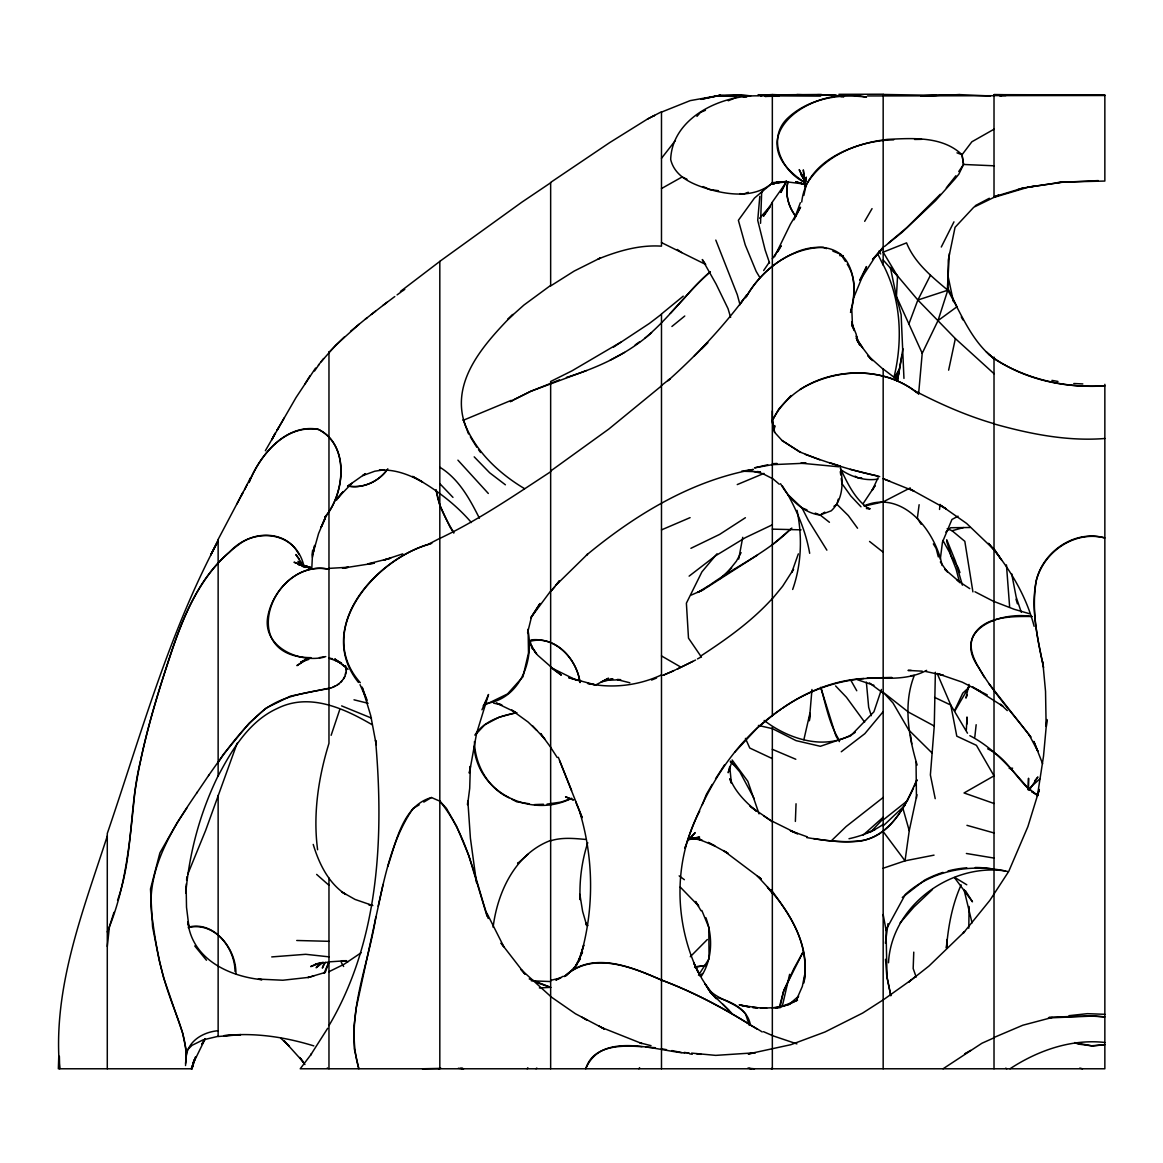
<?xml version="1.0" encoding="UTF-8"?>
<svg xmlns="http://www.w3.org/2000/svg" width="1163" height="1163" viewBox="0 0 1163 1163"><rect width="100%" height="100%" fill="white"/><g stroke="black" fill="none" stroke-linecap="round" stroke-linejoin="round"><path stroke-width="1.5" d="M935.212 798.661L930.385 774.965L934.267 726.032L935.372 672.272M968.794 928.205L969.113 906.471M918.668 393.268L922.215 353.305L938.003 320.625L947.787 290.212L948.31 259.945L955.056 227.323L973.794 207.218L998.624 195.093L994.016 197.332L994.016 94.654L1085.937 94.915L1079.7 94.741M772.334 423.128L772.334 411.004M1028.31 789.837L1028.543 778.236L1028.296 789.764M58.775 1056.382L58.354 1068.782L191.968 1068.782L195.704 1056.673L191.284 1068.782L193.974 1061.586M760.544 223.311L761.678 191.851M946.638 948.165L946.958 939.515L946.449 948.121C948.208 926.504 952.148 904.77 961.132 884.898M795.376 821.427L796.044 803.764M913.769 952.134L913.173 968.532L916.197 977.094M804.142 981.383C810 944.952 791.581 917.229 771.098 889.695M803.909 982.953C810.131 946.333 791.247 912.97 767.42 887.093L772.334 893.46M185.513 1063.476C188.595 1039.766 176.703 1017.727 169.493 995.819C160.872 971.672 156.002 946.42 152.673 921.052C143.863 872.919 171.339 829.975 197.303 792.177M947.307 290.154L949.371 253.563M966.322 730.306L966.991 716.99L967.035 723.968M988.535 354.235C1021.332 379.312 1064.101 388.442 1104.85 385.883C1066.18 388.311 1026.856 379.603 994.016 358.698C971.367 341.079 961.656 314.272 947.787 290.212C931.796 276.678 914.554 262.838 906.559 242.863L883.168 252.153L897.545 276.154L896.44 296.521L901.136 314.708L903.956 378.411M235.013 971.41C235.042 949.066 215.388 922.186 190.659 926.649M186.385 883.735L185.76 893.169C189.365 852.494 200.109 812.559 218.135 775.794M186.603 880.26L186.836 876.771M1046.409 726.381L1046.86 719.534L1043.516 756.212L1037.338 796.233L1039.329 789.473L1027.888 826.631L1008.757 871.363L989.844 900.38L963.051 933.424L964.607 931.607L928.99 966.017L908.536 982.154L915.804 976.28M311.771 568.823L312.716 550.026L312.251 555.245M185.528 1065.526L186.603 1052.457L182.62 1033.006L163.62 977.749L159.215 960.507L152.571 926.882L150.492 889.012L159.898 852.886L177.154 822.677L186.821 808.14M759.802 196.329L757.724 220.359L765.138 250.016L769.572 263.012M939.515 509.452L940.053 504.379M467.468 804.549L467.846 800.958L470.404 838.16L476.481 882.572M811.963 689.499L809.317 720.784L810.015 714.591M107.287 946.449L109.482 926.359L113.974 912.344M974.798 737.226L976.164 724.709M787.918 181.675C785.214 193.669 787.976 206.694 795.812 216.245M940.315 559.17L942.466 542.118L951.945 519.468L958.05 516.183M467.628 804.52L469.707 788.354L470.361 766.184L469.271 773.032M919.133 504.713L917.36 518.189L921.111 524.237M885.406 943.237L887.994 923.684M801.714 202.042C806.192 161.439 851.898 143.572 887.442 139.386C912.693 138.179 942.481 135.969 962.034 154.752L963.545 164.463L958.835 174.188L955.128 178.739L935.517 200.69L901.965 232.44L884.374 246.585M883.168 868.238L905.032 860.824L909.248 830.702L916.938 794.663M897.443 380.286L902.939 348.711M897.4 381.362L902.008 355.238M493.112 927.231C497.531 891.876 515.34 853.729 550.651 840.427M742.735 537.321L738.709 559.069M773.817 430.368L774.645 425.498M804.622 186.589L806.264 177.125L805.174 182.257M787.903 182.14C784.88 193.872 788.412 206.433 795.55 215.998M312.411 557.121L314.664 545.403L313.196 552.759L318.575 533.541L325.829 516.387L321.104 527.232L324.942 519.061M469.43 772.901L476.612 733.257L488.533 694.5L484.186 704.473M804.607 975.016L802.339 986.398L796.742 999.148M803.866 739.741L809.913 713.253M779.297 1007.1L784.182 989.539L802.863 952.395M888.517 962.746C891.367 905.919 950.811 862.815 1005.384 870.971M780.024 1007.492L783.237 992.024L793.791 968.808L802.572 952.919M803.866 195.442L806.119 184.844C824.131 155.159 859.951 140.461 893.635 139.851M345.309 674.395L345.745 672.374M948.63 370.168L955.361 338.593L917.854 300.025L890.349 267.403L896.44 296.521L922.215 353.305M378.179 906.268C385.68 872.468 393.05 837.418 413.054 808.489L419.189 804.84M894.1 376.783C903.04 339.785 900.976 298.789 883.168 264.699M782.525 1005.268L789.633 974.318M383.049 884.462L356.271 1007.812L353.915 1027.322L354.279 1048.677L358.844 1068.782C344.001 1018.061 368.249 966.831 375.838 916.807M331.135 735.307L339.77 709.532M969.041 684.426L965.901 698.105L967.354 694.922M774.093 429.627L774.892 426.21M833.929 506.298L836.982 504.364L838.232 499.174M527.58 632.759L531.549 616.724L540.054 603.423L530.808 617.786L550.651 591.008M699.69 811.163C673.173 861.027 674.118 922.157 698.323 972.675L693.671 962.79L701.798 978.505L711.058 993.217L704.894 983.665L716.234 998.683L710.389 992.33L728.954 1010.342M792.672 589.452C801.627 564.084 802.368 536.55 797.048 510.324M387.715 866.58C396.292 841.75 402.572 805.77 431.458 797.527L439.818 801.162L446.345 808.212L456.681 826.399L468.733 855.43L487.021 916.124M587.751 842.681C581.834 861.056 579.261 880.362 580.104 899.668L579.857 894.362L582.619 911.356L586.559 924.963M237.15 743.201L205.706 830.266L187.636 874.532M850.487 312.44C855.692 296.143 855.895 277.608 847.362 262.373C836.502 243.576 811.716 244.812 794.416 252.967C773.569 262.009 756.677 278.306 745.498 297.902M731.949 761.62L728.198 772.741L729.753 766.504L731.353 783.135L729.739 778.948M881.438 689.47L873.922 711.8L850.502 735.946L820.366 746.297L796.015 740.613L772.334 728.59M117.565 900.351C133.382 855.575 129.122 806.889 140.49 761.009C148.617 722.427 160.479 684.789 172.924 647.428C186.24 608.976 204.223 569.768 238.066 545.156C256.369 530.037 287.741 531.549 298.949 554.547M325.204 972.661L328.969 961.874L346.356 960.696L341.442 960.74L348.144 961.597M798.341 553.864L791.77 572.443L793.442 569.477M323.547 964.738L322.34 968.11L325.277 962.324M850.735 311.146C854.761 296.1 856.331 277.739 847.231 264.234M107.287 931.912C126.186 887.674 129.907 839.904 134.806 792.657C140.941 751.734 152.033 711.771 164.724 672.447C178.855 629.212 193.523 582.707 229.416 552.251C251.542 527.072 295.358 529.587 303.863 565.799M107.287 836.023C83.009 911.181 52.306 988.303 59.676 1068.782L59.386 1056.382M800.348 202.696L794.038 219.807L800.537 207.232L790.375 224.27L774.5 256.819M908.768 324.244L917.854 300.025L930.415 275.34M186.356 1055.19C188.915 1040.187 204.048 1031.872 218.135 1030.723M702.336 804.592L706.406 794.373L712.163 784.458M854.005 296.943L866.508 266.574L859.733 280.094M685.312 847.144C702.888 793.021 732.85 741.601 780.984 709.226M324.041 973.271L328.969 961.874M914.336 786.362L917.055 780.111M193.814 1062.066L205.255 1038.69L201.751 1044.33L204.514 1040.027M878.094 477.717L872.163 490.393L875.027 485.698L863.135 503.608M896.324 378.876L899.246 372.451M955.07 709.575L962.746 693.163L969.302 687.1M481.947 709.793L486.163 700.809M806.628 837.549C825.337 840.704 844.309 843.291 863.251 840.398C891.977 834.467 906.122 804.171 916.793 779.879M786.45 180.876L780.853 192.462L785.592 183.231L772.334 202.057L772.334 715.696L757.535 727.704L734.594 752.33M684.731 848.161L686.257 845.036M244.666 489.579L250.394 477.92M218.135 539.937L210.648 555.085L218.135 540.969C168.751 633.224 140.927 734.885 107.287 833.478L107.287 1068.782M895.176 377.96L899.188 369.849M941.289 247.021L953.965 221.842M236.903 504.015L247.297 484.244M241.293 495.569L242.994 492.312L218.135 539.428L218.135 775.997C232.048 749.568 249.144 721.162 277.317 708.456C309.3 692.421 343.914 708.238 372.044 724.68M701.187 976.498C712.57 959.068 712.934 936.782 705.868 917.651M913.522 787.947C902.953 811.396 886.526 837.68 858.687 841.256C843.597 842.637 828.463 841.023 813.562 838.552M343.579 678.799L344.786 676.575M890.742 995.397L887.049 977.69L886.017 929.877L905.323 894.449C932.93 869.343 972.166 863.426 1007.725 871.509M265.353 450.735L296.042 397.528L315.58 368.046M741.093 552.629L736.397 561.162L725.319 574.987M777.96 251.586L781.173 245.742L772.334 258.738M327.675 1028.296L310.681 1054.957L311.495 1053.882L300.228 1068.782L1104.85 1068.782L1104.85 384.328M328.969 1025.606C379.4 940.315 383.994 836.473 375.547 740.162L376.318 744.785M793.515 569.259L782.626 586.254L772.334 598.785M284.324 417.735L276.998 430.383L278.757 427.403M864.676 221.333L872.046 208.628M894.943 376.725L899.479 368.918M954.823 711.044L969.201 686.475M761.096 193.421L763.422 189.569M796.786 999.162L798.588 996.197L789.27 1004.236L797.513 1000.165L782.379 1006.329M305.04 383.834L310.012 375.78M746.544 296.478C762.041 269.104 791.102 247.472 823.317 247.356L826.5 248.606M208.54 775.561C224.793 752.505 241.192 729.056 262.983 710.782C281.751 695.721 306.131 692.785 328.969 688.525C338.215 686.359 346.283 679.105 346.4 669.147L345.484 665.599M772.334 202.362L763.48 216.173L770.357 206.607M769.368 262.097L763.64 270.557M698.498 975.248L709.081 958.719L708.761 927.245L701.827 910.455M218.135 762.535L223.296 754.54L249.013 723.313L265.876 708.209L290.517 696.114L330.932 687.784M715.565 778.745L724.505 764.949M573.722 968.794L580.41 958.472L575.656 966.031L582.489 951.945L579.232 959.053L583.753 945.17L581.34 953.442C594.264 907.256 593.566 857.451 579.61 811.6M860.198 280.065L874.823 257.372L883.168 247.268L872.541 259.436L883.168 248.213M1030.36 788.47L1037.89 776.986L1034.677 780.896M638.865 1068.782L639.606 1067.663M314.533 370.982L319.127 364.412M527.144 1068.782L527.842 1067.736M196.838 792.89L208.788 775.212M955.884 175.758L946.304 187.897M958.763 171.513L963.545 164.463L962.034 154.752L971.875 141.784L994.016 129.224M474.838 735.089C484.055 720.958 501.18 715.55 516.954 712.73M746.69 294.777L740.787 303.092L743.651 299.24C721.264 328.94 695.663 356.009 667.911 380.723L670.062 378.745L661.485 385.491M387.308 469.576C378.804 481.38 363.961 488.126 349.452 486.367M325.233 516.997C344.757 493.606 349.99 445.284 318.735 429.525C285.546 423.87 260.003 454.762 248.969 482.587C259.916 455.387 285.284 423.652 317.935 429.205C349.961 444.702 344.873 493.882 324.71 517.259M387.831 468.82C379.167 481.337 362.856 489.26 347.693 485.814M759.628 218.251L769.95 206.462M321.046 361.853L335.642 345.266L359.163 324.186M661.485 158.313L675.412 140.476M554.751 586.952L550.651 591.531L559.447 580.788L556.205 584.916L587.577 554.155L586.515 555.085C634.896 515.093 690.822 480.755 753.333 469.459L741.645 471.204L760.384 471.844L757.128 471.553M336.369 500.294L342.881 491.949L337.895 497.662M318.386 365.182L323.605 358.553M883.168 711.654L864.836 733.664L841.271 751.763M717.019 553.792L701.914 571.876L686.388 603.19L688.496 638.153L701.449 657.095M900.133 922.899L913.929 907.009L932.421 889.521M688.176 840.66L695.183 832.635L688.801 839.192M340.788 682.158L342.111 680.66M696.942 116.373L700.533 112.36L705.418 110.311M476.365 733.766L484.782 724.782L499.145 717.208L515.529 712.832M940.329 194.265L906.922 227.541L888.445 243.052M328.969 352.331L344.204 337.081M870.287 832.432L883.168 818.796M566.308 975.728L577.008 964.636M670.31 313.341L684.949 297.539A246.222 246.222 0 0 1 710.331 271.691C686.824 292.233 668.87 318.502 644.695 338.331M707.337 939.515L690.27 956.742M905.032 805.247L883.168 825.89M918.814 393.966C875.652 358.102 798.225 369.049 772.377 420.454L774.587 432.273L782.19 440.661L800.827 452.436M701.289 349.278L707.816 342.591L694.282 356.023M791.029 395.565L778.788 409.013L772.377 420.454L774.587 432.273M338.084 497.59L351.866 483.343L347.592 486.221L365.429 473.617L362.711 475.623L374.806 471.204L384.095 469.808L379.429 470.012M772.334 598.509C751.603 621.449 726.235 639.388 700.475 656.208M319.985 963.967L316.132 967.761L323.27 962.237M187.505 1049.796L192.084 1045.29L203.103 1039.867L218.135 1036.32M536.012 1068.782L536.783 1068.041M699.922 975.99L702.467 973.533M831.661 840.5L846.126 826.544L883.168 797.484M720.013 578.723L731.643 567.951M791.189 528.54C765.777 554.199 731.701 567.907 703.426 589.786M518.538 862.641L517.608 863.484L528.075 854.224M1029.866 787.933L1039.795 778.919M945.81 532.072L950.636 527.726L970.073 527.508M863.208 835.034L883.168 817.226M661.485 385.898L608.801 429.06L550.651 471.03M361.213 952.701L344.161 964.214L328.969 971.701M791.858 528.118L772.334 544.836M883.168 819.973L907.605 800.58M651.585 332.691C627.191 354.322 597.375 367.915 566.439 377.408M770.953 184.176L754.467 198.073L738.374 220.316L745.221 244.87L756.183 271.415L759.773 277.419M683.248 296.143L661.485 313.981L661.485 1068.782M350.557 331.281L367.174 317.659M671.909 326.483L684.774 316.002M564.259 976.586C591.938 950.055 631.713 966.947 661.485 980.06C693.25 991.894 723.328 1007.725 751.88 1025.897A151.801 151.801 0 0 1 762.216 1031.959M400.435 291.433L439.818 261.413M706.682 587.562L757.447 555.071M943.062 1068.782L981.935 1043.24L994.016 1037.832M365.342 319.142L387.075 302.249M371.36 314.417L375.533 311.161M902.27 897.487L924.614 880.129A107.141 107.141 0 0 1 943.019 872.395M661.485 314.199L649.448 323.401L613.599 347.054M911.24 979.958L883.168 999.933M689.121 576.136L715.492 555.827L745.381 537.64L772.334 524.804M382.903 305.462L394.809 296.536M550.651 285.4L523.932 305.04L507.708 319.534L512.941 314.417C484.927 343.347 449.936 380.694 464.982 424.48C476.321 452.145 499.29 473.632 524.615 488.693M771.243 1068.782L772.334 1067.983M565.102 976.062C592.941 950.883 631.945 967.194 661.485 980.06C695.096 992.65 726.642 1009.891 756.924 1029.008M938.003 320.625L956.975 306.756L947.641 287.77M397.077 294.893L401.25 291.884M402.122 291.259L404.782 289.354M772.334 183.013C756.328 196.881 733.635 195.471 714.387 190.732C697.16 186.022 675.281 179.058 670.673 159.462C672.185 117.55 721.351 94.683 758.683 95.875M635.172 344.931L639.854 341.646M772.334 715.696C798.472 694.951 830.178 680.428 863.789 678.48M620.722 342.227L572.007 370.823L550.651 381.493L550.651 1068.782M305.215 660.09L296.928 665.614L305.578 660.075M550.651 471.742C514.569 495.293 478.807 519.919 439.818 538.411M848.99 838.727C861.085 836.095 873.02 831.56 883.168 824.378M550.651 182.78L521.824 202.202L439.818 261.355L439.818 1068.782M745.396 517.724L719.635 534.399L690.909 548.311M782.423 708.296C811.759 687.784 847.318 676.75 883.168 678.203C897.952 678.581 913.377 677.491 926.635 670.368M624.516 352.418L610.255 360.108M815.234 513.101L820.206 515.049L824.785 512.142M337.372 684.847L339.378 683.568M307.163 658.738L303.049 661.267L305.622 659.814M883.168 999.875L862.713 1013.031L825.018 1031.974L790.811 1044.708L748.202 1053.969L755.31 1052.762L715.739 1055.379L691.636 1053.126M510.383 401.758L512.868 400.246M707.918 586.21L697.655 592.432L702.626 590.106L691.345 595.034M1009.978 1068.782C1037.759 1050.552 1071.283 1038.719 1104.85 1042.47M647.486 119.048L609.63 142.642L550.651 182.417L550.651 285.938L574.173 271.081L600.617 257.837L598.102 259.044C618.236 250.961 639.548 244.666 661.485 246.163L661.485 111.764L647.486 119.048L654.58 115.399L653.373 116.009M483.125 705.839L507.548 693.918L522.972 676.735L528.496 652.966L528.104 629.227M970.567 1050.393L964.65 1053.925L965.537 1053.402M423.797 802.092L431.458 797.527M661.485 188.551L682.1 176.98L686.955 179.189M800.1 389.416C826.457 373.41 860.039 368.249 889.55 377.902A91.586 91.586 0 0 1 910.818 388.268L918.45 393.719M697.48 658.927L700.62 657.255M975.263 205.691L989.32 198.277M511.691 400.959L530.75 391.306L586.486 370.546M428.493 544.211L439.818 538.338M910.222 487.908L883.168 501.878L864.516 506.021M305.04 659.901L300.621 662.154L308.907 659.363M855.256 732.356C826.995 751.502 789.081 739.683 764.164 720.435M563.226 976.266L555.812 980.06L560.784 977.909L550.651 980.351M514.119 399.491L530.793 391.277L559.447 379.894M661.485 674.918C638.545 685.559 612.29 688.801 587.533 683.35L595.718 684.978L608.496 678.233L601.009 682.114L612.872 678.829L604.891 680.224M695.561 660.046L676.561 669.379M511.284 400.334L463.092 420.352M677.229 669.103L692.77 661.427M571.687 798.254C531.404 818.897 477.164 792.875 474.024 746.268M316.787 963.662L310.681 966.584L322.325 962.441M994.016 1037.483L1022.815 1025.228L1052.224 1017.451M994.016 197.376L1028.688 187.039L1061.252 182.344L1098.308 180.585M663.07 675.296L675.659 669.801M661.485 529.892L690.095 517.637M333.069 686.911L335.307 685.966M662.983 675.354L673.45 670.906M737.255 484.578L763.975 473.399M728.271 100.774L736.426 97.372M651.585 680.064L656.543 678.029M661.485 112.113L690.153 100.629L720.42 95.25L736.121 95.933M867.017 832.926L874.896 829.786M748.303 192.258L743.491 194.105L739.93 193.625M402.761 553.864L383.514 560.188L390.739 558.153L367.653 563.924L374.37 563.168L342.46 568.169L348.362 567.37M863.993 505.92C903.128 489.114 935.226 531.113 942.132 565.48M570.931 798.647L561.206 802.063L547.061 804.098M431.822 543.354C377.074 557.586 312.847 629.212 360.312 682.71M917.854 300.025L947.787 290.212M313.777 975.946L307.89 977.56L324.651 972.602M782.263 1006.518L789.91 1004.163L775.721 1007.958M994.016 196.78L1023.702 187.81L1017.756 189.598M320.566 962.644L315.536 964.185L328.969 961.975M438.48 1068.782L440.806 1068.128M947.176 528.642L952.09 530.75L963.516 527.551M776.869 1007.74L781.42 1006.475L773.846 1007.754M429.845 544.051C375.475 559.025 314.737 627.7 358.495 682.492M689.993 839.41L699.588 837.084L690.371 838.567L700.504 839.453L692.159 838.058M767.754 464.793L754.511 467.86L772.334 464.662L805.726 463.194M530.124 641.293C555.463 634.547 576.79 659.392 580.075 682.579M550.651 840.791C561.933 837.186 573.853 838.392 585.44 839.424M700.896 99.349L720.42 95.25L701.115 99.306M188.232 927.623C214.777 921.081 236.322 949.11 235.915 973.635M934.034 855.139L905.032 860.824L883.168 831.56M694.573 967.383L705.897 965.305M734.536 95.948L739.886 94.959L743.302 96.093M1022.946 188.028L1063.534 181.98L1057.705 182.504M779.399 182.62L772.334 182.736L786.333 181.515L772.334 183.289L779.312 181.966L772.334 184.19L772.334 94.537L778.876 94.828L775.605 94.843M877.905 479.098C864.938 481.22 851.534 477.004 840.82 469.707M319.418 657.618L325.785 656.601M485.145 703.6C519.846 699.486 534.297 661.151 527.958 630.39M1033.355 186.385L1027.525 187.199L1028.688 187.039M705.534 965.523L696.521 966.584M308.573 977.385L282.856 980.235L258.331 979.101L262.009 979.697C228.806 976.426 191.982 958.995 187.839 921.779M271.735 956.916L305.724 954.3L328.969 956.844M1069.001 1015.677L1087.347 1013.671L1104.85 1014.31M867.191 678.131L891.817 677.433M772.334 183.289L778.745 182.635M779.588 182.606L786.275 181.98M1048.415 1017.93L1094.499 1016.011L1104.85 1016.884L1088.772 1015.924L1049.23 1017.232M910.847 675.718L914.322 675.398C902.953 704.022 908.623 736.31 917.127 765.036M1009.222 768.481L1012.61 768.191M1104.85 438.495C1067.445 441.504 1029.924 433.973 994.016 423.899M725.494 95.671L742.619 94.901L750.629 95.918M772.334 95.846L765.094 96.413L778.861 96.122L764.847 95.991L772.334 95.977M323.721 657.269C297.335 663.273 260.279 645.421 268.348 613.962C274.323 587.533 300.49 562.819 328.969 569.274C271.633 557.92 235.726 657.371 310.986 657.662M775.634 1007.754L780.591 1007.376L760.529 1008.263L766.65 1008.176L752.679 1007.478L757.535 1007.74L739.741 1005.065L749.524 1007.042L745.163 1006.097M772.334 94.552L767.115 94.886M772.334 463.732L777.015 463.456M604.934 680.413L620.693 679.701L617.451 679.425M539.385 987.954L550.651 987.343L529.223 978.926M348.188 567.253L328.969 568.387M773.947 94.785L784.836 94.828L781.783 94.814M778.73 94.814L821.485 94.494M534.5 804.592L543.47 804.244M759.381 94.857L772.334 95.032L767.115 94.973M739.886 94.959L718.123 95.715L726.991 95.948M1104.85 95.511L999.569 95.628L1005.937 95.555M1062.241 182.097L1104.85 181.05L1104.85 94.814L1084.018 94.857M817.008 94.785L835.354 95.264L843.582 97.067M921.009 95.831L959.926 94.625L990.425 95.977M921.038 95.817L959.926 94.625M817.545 94.654L833.624 94.944L841.489 96.485M422.431 1068.782L439.818 1068.404M867.467 95.948L994.016 95.715M914.569 139.458L921.532 139.327M805.959 463.092L800.9 463.179L838.799 466.785M911.211 670.397L908.012 670.426L922.23 671.167M883.168 94.45L936.535 95.366M380.112 470.186C395.115 469.154 409.652 474.911 422.562 481.991L412.574 476.394C434.555 488.315 455.067 503.55 471.378 522.55M296.739 940.489L328.969 941.318M759.119 94.93L764.963 94.93L758.116 94.697M746.501 95.802L718.865 95.831L722.339 95.991M838.886 94.319L883.168 94.218L883.168 265.077L877.643 253.65M994.016 95.584L1001.692 95.599M1031.668 616.506C1012.261 616.346 983.68 615.91 973.068 636.161C966.715 650.829 977.56 665.367 984.552 677.564M820.613 96.107L759.744 95.788M861.696 477.891L858.105 477.819L855.11 476.161M839.73 255.613L843.32 255.7M772.334 529.136L801.06 529.848M531.317 980.802L550.651 981.557M729.288 96.296L732.763 96.456M743.172 96.936L746.646 97.096M963.545 164.463L994.016 165.8M1073.798 383.514L1082.811 383.935M1032.104 616.55C1001.096 611.157 950.825 629.023 979.042 668.027C993.376 693.003 1013.409 714.053 1030.738 736.92M866.42 508.551L869.895 508.754L868.005 508.26C854.34 498.2 847.58 483.299 840.486 468.645M642.005 1046.744C621.74 1045.159 592.956 1044.941 585.759 1068.782C601.256 1030.869 655.016 1050.262 685.007 1053.097M760.558 95.86L761.692 95.933M655.278 1047.703L646.076 1047.078M749.161 1068.317L754.496 1068.782M787.831 181.995L802.79 183.87L795.681 181.661L804.433 184.481M458.367 1068.245L463.644 1068.782L460.752 1068.216M617.553 679.701L629.866 682.768M531.026 639.897C556.19 637.135 576.543 658.592 579.944 682.129M328.969 658.273L332.545 658.694M686.853 1052.864L689.165 1053.155L684.324 1052.399M718.516 190.717L709.604 189.511L703.135 186.56M866.479 97.212C812.952 84.012 734.376 137.888 805.378 182.78M696.375 1053.678L701.158 1054.361M866.231 97.154C838.538 93.331 807.442 98.899 786.813 119.004C766.722 139.356 782.088 171.833 804.883 182.489M310.681 567.544L301.944 566.25L310.623 567.529L298.135 564.448L307.977 566.73L294.021 562.223L303.034 565.669M529.194 803.764L516.794 801.816L512.142 799.417M966.38 853.482L994.016 858.076M689.572 1053.823L692.29 1054.274M661.485 1048.793L666.515 1049.666M1051.934 380.388L1057.952 381.435M877.789 475.958C853.061 471.102 828.972 462.961 805.348 454.442M671.821 1050.567L681.46 1052.53M796.888 1043.88L772.334 1035.608M493.635 703.164L501.864 704.894L496.339 703.063L515.82 712.425L511.894 710.186M739.174 1004.803L744.378 1005.937M879.708 476.626L850.284 469.329M925.268 671.385L943.353 675.296L937.247 673.551L962.266 682.158L987.256 694.907M690.488 837.782L702.248 840.442L695.474 837.883L714.809 845.864L708.209 842.419L728.053 853.322L723.517 850.56L761.285 878.981L758.523 876.829M758.407 725.436L772.334 728.634M371.986 905.352L368.671 904.596L371.462 905.294M753.9 471.524L762.187 473.443M462.074 1068.361L462.961 1068.579M354.003 699.806L368.104 703.295M568.794 677.709L595.718 684.978M747.983 1068.027L750.993 1068.782M866.668 507.911L869.895 508.754M307.977 566.73L304.459 565.799L310.928 567.864M651.033 1045.668L639.955 1042.848L641.874 1043.545L601.634 1027.511L575.452 1013.758L550.651 996.589M1079.802 1068.07L1082.506 1068.782M1029.328 613.671L1014.223 609.296L994.016 601.475M966.947 825.337L994.016 832.955M802.79 183.87L799.984 183.042L805.596 184.713M568.925 677.738L580.919 681.256M372.843 905.555L355.049 899.435L341.573 891.803L345.76 894.463C328.504 883.299 318.967 863.498 313.225 844.425M1074.816 1042.673L1091.592 1045.784L1104.85 1044.708L1092.595 1045.973L1077.999 1044.04L1074.757 1042.557M873.951 685.298L857.596 679.788M829.524 462.627L840.122 466.014M313.806 1045.886C284.906 1036.989 254.13 1032.293 223.936 1035.71L240.785 1034.648L218.135 1036.509L218.135 795.376M717.993 997.723C731.396 1001.779 747.082 1008.975 750.251 1024.094M537.757 982.982L550.651 987.343M994.016 423.695C966.366 415.671 939.995 403.983 914.481 390.71M819.813 459.821L799.432 451.811L782.03 440.472M994.016 803.488L964.054 792.962L994.016 775.852L976.426 745.338L956.786 736.164L950.782 705.069L937.48 674.133M328.969 658.025L341.588 663.128L335.337 660.221L341.181 663.317L334.74 658.912L343.332 665.614M956.975 152.833L962.034 154.752M889.986 481.322L883.168 478.705L913.929 491.091L910.513 489.26L946.289 508.929L940.78 505.338L966.642 523.452L994.016 549.634L988.463 543.325C1009.135 567.442 1026.159 595.354 1034.125 626.319M573.737 799.94L565.552 796.815L572.952 799.897M772.334 1035.521L763.495 1031.668M782.408 486.003L787.816 494.508L801.99 507.897L806.962 509.845M832.868 251.121L840.82 254.275L845.399 261.384M371.462 718.08L341.631 705.897M807.398 836.88L790.375 830.76L797.571 833.798L772.334 821.296M772.334 749.306L795.812 759.265M575.394 679.657L550.651 667.46L561.351 675.165L550.651 666.733M987.663 748.841C1005.821 757.331 1015.357 776.797 1029.778 790.026M772.334 758.625L749.757 748.027L745.439 738.374M934.572 697.364L950.782 705.069L967.5 733.199M661.485 242.587L705.694 264.466L702.278 259.538L716.117 284.106L728.053 308.689L730.626 317.368M994.016 601.605L974.957 591.763M763.64 474.097L772.334 478.531M509.031 797.818C487.849 788.02 474.926 764.498 474.446 741.587M980.118 691.098L972.559 687.013L1002.826 706.174L1000.543 704.255L1007.289 710.593M934.267 726.032L908.405 712.076L883.168 692.276L892.995 702.961L908.739 729.986L931.999 752.941M1005.704 1068.143L1006.867 1068.782M1038.079 795.216L1031.755 791.669L1036.626 794.78L1026.536 786.624M895.336 378.222L883.168 368.991L883.168 1068.782M598.698 1025.839L604.222 1028.993L601.634 1027.511M584.219 1018.512L587.053 1020.14L581.471 1016.927M661.485 655.932L681.096 667.257M954.75 877.44L966.773 884.781M306.334 567.224L298.717 562.398L303.078 565.523M969.768 588.623L957.149 580.308M772.334 821.63L749.772 806.032M511.894 710.302L528.075 722.034L536.725 730.349M969.84 735.685C994.685 748.434 1012.086 770.095 1030.214 790.549M763.989 816.063L772.334 821.645M677.36 249.478L681.678 252.589M679.148 875.87L684.367 879.708M869.372 682.899L883.168 693.163M730.291 761.823L736.077 766.17M505.396 484.797L489.652 472.774L474.199 456.855M303.499 565.712L298.528 561.918L305.055 567.457L298.121 561.293L302.845 565.945M751.211 807.166L756.677 811.352C745.846 802.339 735.539 792.207 730.146 778.948M550.651 666.603L537.626 655.162L532.683 648.3L536.172 653.708L531.069 644.942L532.61 649.027L529.877 640.566M820.206 515.049L829.437 522.289M959.911 582.285L944.967 569.39L946.755 571.178M869.546 541.449L883.168 552.192M439.818 467.221C458.891 478.894 469.619 498.825 479.403 518.204M680.239 887.064L698.672 906.05L695.503 901.47L701.042 910.745M952.09 530.75L964.825 541.333L972.908 591.865M772.334 478.284L779.283 484.23M348.042 669.292L342.315 664.364L346.719 668.434M550.651 996.4L521.097 969.608L525.007 974.114L501.035 943.149L503.855 946.784L486.875 913.159M316.641 874.402L328.969 885.29M708.282 989.102C718.719 1000.645 735.714 1001.895 745.643 1014.092L749.277 1025.344M986.166 351.662L994.016 358.698M955.361 338.593L994.016 373.701M883.168 369.252L867.787 355.515L871.029 359.382M280.806 1038.239L289.413 1046.249L284.324 1041.016L303.441 1062.212L299.705 1057.472L304.924 1064.538M836.982 504.364L848.307 515.572L857.553 528.22M772.334 892.268L757.142 875.768M722.935 1004.25L731.716 1013.162M439.818 483.648L452.974 497.386M835.586 685.923L846.431 697.248L864.647 722.165M457.917 460.155L488.315 493.461M860.998 506.806L850.778 495.932L841.983 483.634L841.256 478.502M532.407 725.625L544.72 738.941L540.562 733.519L550.651 747.242M883.168 259.989L897.545 276.154M730.524 761.111L739.842 771.941L754.235 798.734M839.584 740.569C829.408 724.927 825.934 705.185 820.816 687.26M194.744 945.955L206.476 960.245M1030.811 737.022L989.146 683.96M803.211 178.244L805.799 181.486L800.595 173.781L805.378 181.835L799.199 169.638L802.979 177.794M478.516 449.703L480.624 452.509M587.838 925.617L585.701 922.782L586.632 925.574M299.08 558.851L295.867 554.591L301.61 562.907M954.692 877.891L972.472 901.819L965.348 890.567M872.323 360.603L857.378 340.919L862.568 347.606L856.23 337.997L859.646 345.033M732.109 759.977L747.824 781.289L759.061 813.882M940.344 561.947L947.452 572.065M439.818 801.162C467.322 834.496 474.824 878.458 488.213 918.479M1000.369 558.269L994.016 548.994L1001.648 560.144M878.85 251.15L880.696 253.941M453.701 532.494C446.098 519.643 438.48 505.934 436.299 490.946M453.861 533.032L450.081 527.202L439.818 505.338L436.096 489.623M550.651 747.344L557.222 757.535M933.337 543.906L936.157 548.442L938.323 556.932M470.361 436.881L476.801 447.232M826.878 550.157L808.27 520.21L801.99 507.897M839.366 741.616L835.863 735.801L821.005 688.307M341.253 962.324L343.623 966.482M850.938 680.457L856.753 690.749M942.902 540.417L949.531 552.323L956.073 569.012L959.649 582.692M961.278 316.888L962.949 319.912M780.547 483.735C789.052 498.287 802.485 512.738 819.959 515.049L831.225 510.819C843.393 499.581 843.597 481.409 840.108 466.319M1028.819 734.275L1037.861 751.24L1033.82 741.398L1042.615 763.8M787.816 494.508C797.891 512.883 806.061 532.581 809.681 553.312M801.22 173.999L803.371 178.419M360.036 684.658L367.217 700.78M581.747 816.804L575.656 801.729M582.227 817.633L559.534 760.602M946.726 539.705L955.405 561.148L962.397 585.163M715.797 240.087L737.298 294.704L740.017 304.764M571.585 790.477L558.327 757.287M859.748 344.946L856.317 336.02L857.422 340.788M366.65 699.268L362.115 687.115L370.735 715.638L376.187 744.494M805.392 181.181L802.921 174.45L804.622 179.611L803.313 169.9L804.898 185.091M463.252 419.552L468.529 433.93M959.94 572.574L958.079 567.457L951.232 556.074L946.638 541.158M1021.303 612.334L1016.171 597.026L1011.665 573.679M871.291 715.696L868.674 707.308L866.362 682.085M1015.982 599.105L1017.407 603.815M853.482 328.925L852.072 323.954L856.172 334.159L857.509 340.672M903.055 808.866L909.248 830.702M187.999 922.957L188.857 926.17L186.516 907.3L186.153 887.224M853.976 330.481L851.767 321.7L852.319 326.672M963.982 889.506L972.064 922.913M1043.618 667.547C1037.396 639.33 1031.247 610.124 1036.189 581.18C1043.4 551.742 1074.757 530.124 1104.85 537.946C1075.164 529.485 1043.734 550.855 1036.378 579.944C1030.403 608.714 1037.629 637.804 1043.24 665.992M947.99 275.82L953.413 301.624M890.814 995.79L886.729 975.364L885.508 959.286M883.168 914.554L886.017 929.877M910.498 734.929L911.777 743.898M840.282 471.64L840.776 475.071M327.399 1068.303L327.341 1067.881M317.615 849.775C312.876 814.274 318.415 777.393 328.969 743.317L328.969 351.793M1009.615 606.679L1006.446 564.884M1042.775 661.718L1045.537 691.389L1046.133 726.337M852.508 326.832L851.796 309.154M346.065 667.824L346.181 670.208M916.037 761.678L916.459 798.196M994.016 357.099L994.016 1068.782M772.334 727.195L772.334 1068.782M328.969 878.05L328.969 1068.782M948.049 870.956A107.141 107.141 0 0 1 966.758 867.816M975.277 867.496A107.141 107.141 0 0 1 994.002 869.183M193.974 1060.118L191.968 1068.782L193.974 1060.118M274.904 433.814L271.735 439.919L275.355 433.072L274.904 433.814M778.527 181.879L772.334 184.263L778.527 181.879M1003.117 94.741L994.016 94.683L1003.117 94.741M799.315 94.668L796.728 94.625L804.156 94.785L799.315 94.668M310.172 568.387L302.671 565.218L310.172 568.387"/></g></svg>
